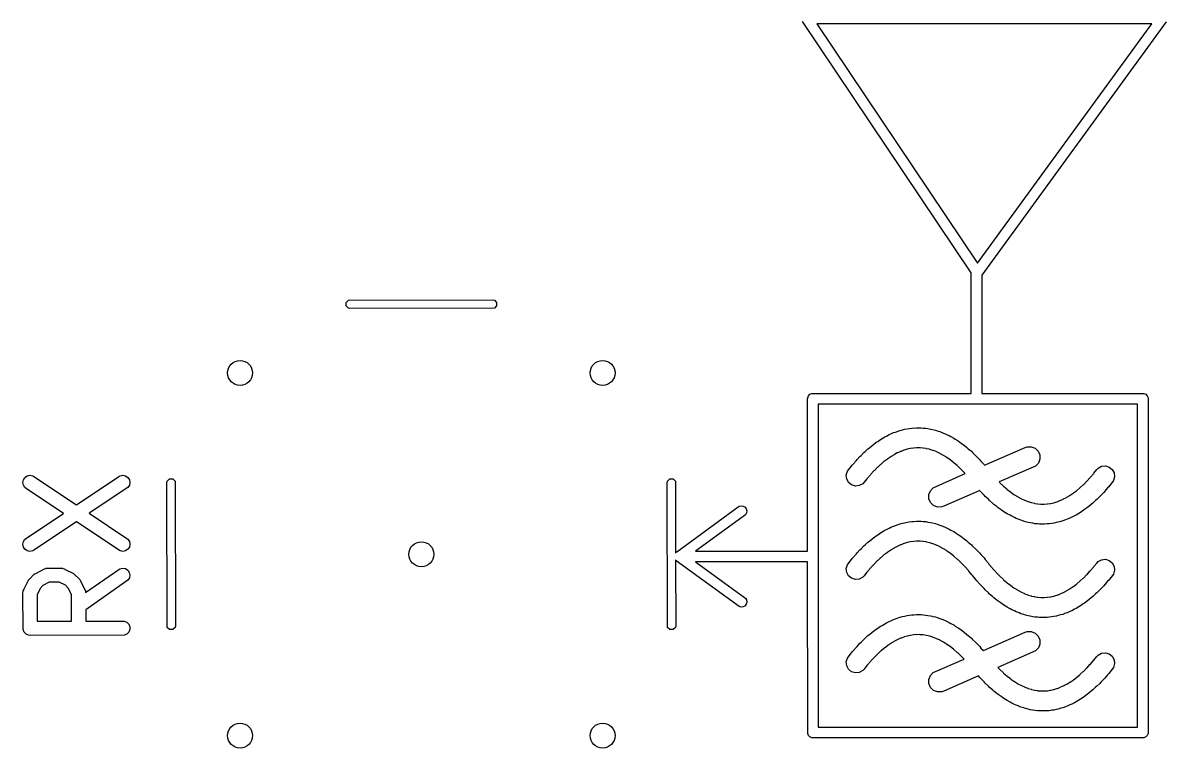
# Model space of a CAD drawing. Extents: x 5.31 to 6.87, y -4.41 to -2.86.
# Drawn here: x 5.311 to 5.941, y -3.975 to -3.575 of the extents above; entities that cross this region are included whole.
import ezdxf

# ---------------------------------------------------------------- set-up
doc = ezdxf.new("R2010")
doc.units = 0
doc.header["$MEASUREMENT"] = 0
doc.layers.add('BLACK', color=7, linetype='CONTINUOUS')

msp = doc.modelspace()

# ---------------------------------------------------------------- linework, layer by layer
at = {"layer": 'BLACK', "linetype": 'CONTINUOUS'}
for p, q in [((5.83386, -3.71324), (5.74075, -3.57468)), ((5.93344, -3.57593), (5.74868, -3.57598)), ((5.74868, -3.57598), (5.83734, -3.70793)), ((5.83734, -3.70793), (5.93344, -3.57593)), ((5.94141, -3.57492), (5.83971, -3.71461)), ((5.83391, -3.77981), (5.83386, -3.71324)), ((5.83971, -3.71461), (5.83976, -3.77981)), ((5.48896, -3.7296), (5.49024, -3.72832)), ((5.48896, -3.73141), (5.48896, -3.7296)), ((5.49024, -3.73269), (5.48896, -3.73141)), ((5.49024, -3.72832), (5.56988, -3.72814)), ((5.49114, -3.73287), (5.49024, -3.73269)), ((5.57079, -3.73269), (5.49114, -3.73287)), ((5.56988, -3.72814), (5.57079, -3.72832)), ((5.57079, -3.72832), (5.57206, -3.7296)), ((5.57206, -3.73141), (5.57079, -3.73269)), ((5.57206, -3.7296), (5.57206, -3.73141)), ((5.74359, -3.78273), (5.74365, -3.78216)), ((5.74362, -3.86673), (5.74359, -3.78273)), ((5.74365, -3.78216), (5.74409, -3.78109)), ((5.74409, -3.78109), (5.7449, -3.78028)), ((5.7449, -3.78028), (5.74597, -3.77984)), ((5.74597, -3.77984), (5.83391, -3.77981)), ((5.83976, -3.77981), (5.92854, -3.77978)), ((5.92854, -3.77978), (5.92912, -3.77984)), ((5.92912, -3.77984), (5.93018, -3.78028)), ((5.93018, -3.78028), (5.931, -3.78109)), ((5.931, -3.78109), (5.93144, -3.78216)), ((5.93144, -3.78216), (5.9315, -3.96673)), ((5.92559, -3.78563), (5.74944, -3.78568)), ((5.74944, -3.78568), (5.7495, -3.96384)), ((5.92565, -3.96378), (5.92559, -3.78563)), ((5.78619, -3.80375), (5.78715, -3.8033)), ((5.78715, -3.8033), (5.7886, -3.8025)), ((5.7886, -3.8025), (5.78961, -3.8021)), ((5.78961, -3.8021), (5.79104, -3.80141)), ((5.78961, -3.8021), (5.78961, -3.8021)), ((5.79104, -3.80141), (5.79208, -3.80108)), ((5.79208, -3.80108), (5.79352, -3.80051)), ((5.79208, -3.80108), (5.79208, -3.80108)), ((5.79352, -3.80051), (5.79458, -3.80024)), ((5.79458, -3.80024), (5.79459, -3.80024)), ((5.79459, -3.80024), (5.79603, -3.79978)), ((5.79603, -3.79978), (5.7971, -3.79958)), ((5.7971, -3.79958), (5.79712, -3.79958)), ((5.79712, -3.79958), (5.79857, -3.79923)), ((5.79857, -3.79923), (5.79965, -3.79911)), ((5.79965, -3.79911), (5.79968, -3.79912)), ((5.79968, -3.79912), (5.80114, -3.79888)), ((5.80114, -3.79888), (5.80223, -3.79884)), ((5.80223, -3.79884), (5.80225, -3.79885)), ((5.80225, -3.79885), (5.80372, -3.79871)), ((5.80372, -3.79871), (5.80481, -3.79876)), ((5.80481, -3.79876), (5.80483, -3.79877)), ((5.80483, -3.79877), (5.80631, -3.79875)), ((5.80631, -3.79875), (5.80739, -3.79887)), ((5.80739, -3.79887), (5.80742, -3.79888)), ((5.80742, -3.79888), (5.80891, -3.79898)), ((5.80891, -3.79898), (5.80998, -3.79918)), ((5.80998, -3.79918), (5.81, -3.7992)), ((5.81, -3.7992), (5.8115, -3.7994)), ((5.8115, -3.7994), (5.81255, -3.79969)), ((5.81255, -3.79969), (5.81257, -3.7997)), ((5.81257, -3.7997), (5.81409, -3.80003)), ((5.81409, -3.80003), (5.81511, -3.80039)), ((5.81511, -3.80039), (5.81513, -3.8004)), ((5.81513, -3.8004), (5.81665, -3.80084)), ((5.81665, -3.80084), (5.81765, -3.80128)), ((5.81765, -3.80128), (5.81766, -3.80129)), ((5.81766, -3.80129), (5.8192, -3.80185)), ((5.8192, -3.80185), (5.82016, -3.80235)), ((5.82016, -3.80235), (5.82017, -3.80236)), ((5.82017, -3.80236), (5.82172, -3.80305)), ((5.82172, -3.80305), (5.82265, -3.80361)), ((5.77769, -3.80977), (5.77919, -3.80846)), ((5.77919, -3.80846), (5.78, -3.80791)), ((5.78, -3.80791), (5.78149, -3.80673)), ((5.78149, -3.80673), (5.78234, -3.80621)), ((5.78234, -3.80621), (5.78382, -3.80516)), ((5.78382, -3.80516), (5.78473, -3.80467)), ((5.78473, -3.80467), (5.78619, -3.80375)), ((5.82265, -3.80361), (5.82266, -3.80361)), ((5.82266, -3.80361), (5.82422, -3.80442)), ((5.82422, -3.80442), (5.82511, -3.80504)), ((5.82511, -3.80504), (5.82511, -3.80504)), ((5.82511, -3.80504), (5.82669, -3.80598)), ((5.82669, -3.80598), (5.82752, -3.80663)), ((5.82752, -3.80663), (5.82913, -3.80772)), ((5.82913, -3.80772), (5.82991, -3.8084)), ((5.82991, -3.8084), (5.83154, -3.80963)), ((5.83154, -3.80963), (5.83227, -3.81033)), ((5.84123, -3.81936), (5.86358, -3.80955)), ((5.86358, -3.80955), (5.86468, -3.80919)), ((5.86468, -3.80919), (5.86699, -3.80915)), ((5.86699, -3.80915), (5.86913, -3.80999)), ((5.77098, -3.81626), (5.77249, -3.81456)), ((5.77249, -3.81456), (5.77318, -3.81394)), ((5.77318, -3.81394), (5.77469, -3.81238)), ((5.77469, -3.81238), (5.77542, -3.81178)), ((5.77542, -3.81178), (5.77692, -3.81034)), ((5.77692, -3.81034), (5.77769, -3.80977)), ((5.78761, -3.81595), (5.78605, -3.81718)), ((5.7879, -3.81579), (5.78761, -3.81595)), ((5.78946, -3.81468), (5.7879, -3.81579)), ((5.78974, -3.81455), (5.78946, -3.81468)), ((5.79129, -3.81357), (5.78974, -3.81455)), ((5.79156, -3.81346), (5.79129, -3.81357)), ((5.79311, -3.8126), (5.79156, -3.81346)), ((5.79337, -3.81252), (5.79311, -3.8126)), ((5.79491, -3.81178), (5.79337, -3.81252)), ((5.79515, -3.81172), (5.79491, -3.81178)), ((5.79669, -3.81111), (5.79515, -3.81172)), ((5.79693, -3.81107), (5.79669, -3.81111)), ((5.79847, -3.81057), (5.79693, -3.81107)), ((5.79869, -3.81055), (5.79847, -3.81057)), ((5.80023, -3.81018), (5.79869, -3.81055)), ((5.80044, -3.81017), (5.80023, -3.81018)), ((5.80198, -3.80991), (5.80044, -3.81017)), ((5.80219, -3.80992), (5.80198, -3.80991)), ((5.80373, -3.80978), (5.80219, -3.80992)), ((5.80393, -3.80981), (5.80373, -3.80978)), ((5.80549, -3.80978), (5.80393, -3.80981)), ((5.80569, -3.80982), (5.80549, -3.80978)), ((5.80725, -3.80992), (5.80569, -3.80982)), ((5.80745, -3.80997), (5.80725, -3.80992)), ((5.80903, -3.81019), (5.80745, -3.80997)), ((5.80924, -3.81026), (5.80903, -3.81019)), ((5.81083, -3.81061), (5.80924, -3.81026)), ((5.81104, -3.8107), (5.81083, -3.81061)), ((5.81266, -3.81117), (5.81104, -3.8107)), ((5.81288, -3.81128), (5.81266, -3.81117)), ((5.81451, -3.81188), (5.81288, -3.81128)), ((5.81474, -3.81201), (5.81451, -3.81188)), ((5.81639, -3.81274), (5.81474, -3.81201)), ((5.81662, -3.8129), (5.81639, -3.81274)), ((5.8183, -3.81377), (5.81662, -3.8129)), ((5.81854, -3.81396), (5.8183, -3.81377)), ((5.82024, -3.81497), (5.81854, -3.81396)), ((5.82048, -3.81518), (5.82024, -3.81497)), ((5.8222, -3.81634), (5.82048, -3.81518)), ((5.83227, -3.81033), (5.83394, -3.81171)), ((5.83394, -3.81171), (5.83462, -3.81244)), ((5.83462, -3.81244), (5.8363, -3.81397)), ((5.8363, -3.81397), (5.83694, -3.81471)), ((5.83694, -3.81471), (5.83865, -3.8164)), ((5.86913, -3.80999), (5.87079, -3.81159)), ((5.87079, -3.81159), (5.87171, -3.8137)), ((5.87176, -3.816), (5.87092, -3.81815)), ((5.87171, -3.8137), (5.87176, -3.816)), ((5.76558, -3.82274), (5.76818, -3.81936)), ((5.76818, -3.81936), (5.76881, -3.81871)), ((5.76881, -3.81871), (5.77032, -3.81688)), ((5.77032, -3.81688), (5.77098, -3.81626)), ((5.78045, -3.82229), (5.78012, -3.82256)), ((5.782, -3.82067), (5.78045, -3.82229)), ((5.78232, -3.82043), (5.782, -3.82067)), ((5.78388, -3.81894), (5.78232, -3.82043)), ((5.78419, -3.81873), (5.78388, -3.81894)), ((5.78575, -3.81737), (5.78419, -3.81873)), ((5.78605, -3.81718), (5.78575, -3.81737)), ((5.82245, -3.81658), (5.8222, -3.81634)), ((5.82418, -3.81788), (5.82245, -3.81658)), ((5.82443, -3.81815), (5.82418, -3.81788)), ((5.82619, -3.8196), (5.82443, -3.81815)), ((5.82644, -3.8199), (5.82619, -3.8196)), ((5.82821, -3.8215), (5.82644, -3.8199)), ((5.82846, -3.82183), (5.82821, -3.8215)), ((5.83024, -3.82359), (5.82846, -3.82183)), ((5.83865, -3.8164), (5.83925, -3.81716)), ((5.83925, -3.81716), (5.84097, -3.81901)), ((5.84097, -3.81901), (5.84123, -3.81936)), ((5.86932, -3.81981), (5.8493, -3.8286)), ((5.87092, -3.81815), (5.86932, -3.81981)), ((5.9016, -3.82381), (5.90314, -3.82179)), ((5.90314, -3.82179), (5.90391, -3.82102)), ((5.90391, -3.82102), (5.90581, -3.81998)), ((5.90581, -3.81998), (5.90796, -3.81976)), ((5.90796, -3.81976), (5.91004, -3.82037)), ((5.91004, -3.82037), (5.91173, -3.82173)), ((5.91173, -3.82173), (5.91276, -3.82363)), ((5.31066, -3.82886), (5.31096, -3.82735)), ((5.31096, -3.82735), (5.31181, -3.82607)), ((5.31181, -3.82607), (5.31309, -3.82522)), ((5.31309, -3.82522), (5.31459, -3.82492)), ((5.31459, -3.82492), (5.3161, -3.82521)), ((5.3161, -3.82521), (5.34018, -3.84123)), ((5.34018, -3.84123), (5.3636, -3.82558)), ((5.3636, -3.82558), (5.36428, -3.82521)), ((5.36428, -3.82521), (5.36578, -3.82492)), ((5.36578, -3.82492), (5.36729, -3.82522)), ((5.36729, -3.82522), (5.36857, -3.82607)), ((5.36857, -3.82607), (5.36942, -3.82735)), ((5.36942, -3.82735), (5.36972, -3.82886)), ((5.39015, -3.82913), (5.39033, -3.82823)), ((5.39033, -3.82823), (5.39161, -3.82695)), ((5.39161, -3.82695), (5.39342, -3.82695)), ((5.39342, -3.82695), (5.39469, -3.82823)), ((5.39469, -3.82823), (5.39487, -3.90787)), ((5.66615, -3.82913), (5.66633, -3.82823)), ((5.66633, -3.82823), (5.66761, -3.82695)), ((5.66761, -3.82695), (5.66942, -3.82695)), ((5.66942, -3.82695), (5.67069, -3.82823)), ((5.67069, -3.82823), (5.67078, -3.86764)), ((5.76496, -3.82482), (5.76558, -3.82274)), ((5.76519, -3.82697), (5.76496, -3.82482)), ((5.76623, -3.82888), (5.76519, -3.82697)), ((5.77636, -3.8268), (5.77481, -3.82881)), ((5.77669, -3.82648), (5.77636, -3.8268)), ((5.77824, -3.8246), (5.77669, -3.82648)), ((5.77857, -3.82431), (5.77824, -3.8246)), ((5.78012, -3.82256), (5.77857, -3.82431)), ((5.81297, -3.83177), (5.83059, -3.82403)), ((5.8305, -3.82394), (5.83024, -3.82359)), ((5.83059, -3.82403), (5.8305, -3.82394)), ((5.8493, -3.8286), (5.84949, -3.82878)), ((5.89595, -3.82994), (5.89751, -3.82831)), ((5.89751, -3.82831), (5.89783, -3.82805)), ((5.89783, -3.82805), (5.89939, -3.82629)), ((5.89939, -3.82629), (5.89971, -3.82601)), ((5.89971, -3.82601), (5.90127, -3.82412)), ((5.90127, -3.82412), (5.9016, -3.82381)), ((5.91238, -3.82786), (5.90978, -3.83125)), ((5.91299, -3.82579), (5.91238, -3.82786)), ((5.91276, -3.82363), (5.91299, -3.82579)), ((5.31096, -3.83036), (5.31066, -3.82886)), ((5.31182, -3.83164), (5.31096, -3.83036)), ((5.31241, -3.83213), (5.31182, -3.83164)), ((5.33316, -3.84592), (5.31241, -3.83213)), ((5.36856, -3.83164), (5.34722, -3.8459)), ((5.36942, -3.83036), (5.36856, -3.83164)), ((5.36972, -3.82886), (5.36942, -3.83036)), ((5.39033, -3.90878), (5.39015, -3.82913)), ((5.66633, -3.90878), (5.66615, -3.82913)), ((5.76791, -3.83024), (5.76623, -3.82888)), ((5.76999, -3.83085), (5.76791, -3.83024)), ((5.77214, -3.83062), (5.76999, -3.83085)), ((5.77405, -3.82959), (5.77214, -3.83062)), ((5.77481, -3.82881), (5.77405, -3.82959)), ((5.81053, -3.83557), (5.81137, -3.83343)), ((5.81137, -3.83343), (5.81297, -3.83177)), ((5.83857, -3.8333), (5.8187, -3.84203)), ((5.8387, -3.83344), (5.83857, -3.8333)), ((5.8393, -3.8342), (5.8387, -3.83344)), ((5.841, -3.83589), (5.8393, -3.8342)), ((5.84949, -3.82878), (5.84974, -3.8291)), ((5.84974, -3.8291), (5.85151, -3.83071)), ((5.85151, -3.83071), (5.85176, -3.83101)), ((5.85176, -3.83101), (5.85351, -3.83246)), ((5.85351, -3.83246), (5.85376, -3.83273)), ((5.85376, -3.83273), (5.85549, -3.83403)), ((5.85549, -3.83403), (5.85574, -3.83427)), ((5.85574, -3.83427), (5.85746, -3.83543)), ((5.8885, -3.83593), (5.89005, -3.83482)), ((5.89005, -3.83482), (5.89034, -3.83466)), ((5.89034, -3.83466), (5.8919, -3.83342)), ((5.8919, -3.83342), (5.8922, -3.83324)), ((5.8922, -3.83324), (5.89376, -3.83187)), ((5.89376, -3.83187), (5.89407, -3.83167)), ((5.89407, -3.83167), (5.89563, -3.83017)), ((5.89563, -3.83017), (5.89595, -3.82994)), ((5.90697, -3.83435), (5.90547, -3.83605)), ((5.90764, -3.83372), (5.90697, -3.83435)), ((5.90914, -3.83189), (5.90764, -3.83372)), ((5.90978, -3.83125), (5.90914, -3.83189)), ((5.81057, -3.83788), (5.81053, -3.83557)), ((5.81149, -3.83999), (5.81057, -3.83788)), ((5.81315, -3.84159), (5.81149, -3.83999)), ((5.84164, -3.83663), (5.841, -3.83589)), ((5.84332, -3.83816), (5.84164, -3.83663)), ((5.84401, -3.83889), (5.84332, -3.83816)), ((5.84567, -3.84027), (5.84401, -3.83889)), ((5.8464, -3.84098), (5.84567, -3.84027)), ((5.84803, -3.84221), (5.8464, -3.84098)), ((5.85746, -3.83543), (5.8577, -3.83564)), ((5.8577, -3.83564), (5.8594, -3.83665)), ((5.8594, -3.83665), (5.85964, -3.83683)), ((5.85964, -3.83683), (5.86131, -3.8377)), ((5.86131, -3.8377), (5.86154, -3.83786)), ((5.86154, -3.83786), (5.8632, -3.8386)), ((5.8632, -3.8386), (5.86342, -3.83873)), ((5.86342, -3.83873), (5.86506, -3.83933)), ((5.86506, -3.83933), (5.86528, -3.83944)), ((5.86528, -3.83944), (5.86689, -3.83991)), ((5.86689, -3.83991), (5.8671, -3.84)), ((5.8671, -3.84), (5.8687, -3.84034)), ((5.8687, -3.84034), (5.8689, -3.84041)), ((5.8689, -3.84041), (5.87049, -3.84063)), ((5.87049, -3.84063), (5.87069, -3.84069)), ((5.87069, -3.84069), (5.87225, -3.84078)), ((5.87225, -3.84078), (5.87245, -3.84082)), ((5.87245, -3.84082), (5.87401, -3.8408)), ((5.87401, -3.8408), (5.87421, -3.84082)), ((5.87421, -3.84082), (5.87576, -3.84069)), ((5.87576, -3.84069), (5.87596, -3.84069)), ((5.87596, -3.84069), (5.8775, -3.84044)), ((5.8775, -3.84044), (5.87772, -3.84043)), ((5.87772, -3.84043), (5.87926, -3.84006)), ((5.87926, -3.84006), (5.87948, -3.84003)), ((5.87948, -3.84003), (5.88102, -3.83954)), ((5.88102, -3.83954), (5.88125, -3.8395)), ((5.88125, -3.8395), (5.88279, -3.83889)), ((5.88279, -3.83889), (5.88304, -3.83882)), ((5.88304, -3.83882), (5.88458, -3.83809)), ((5.88458, -3.83809), (5.88484, -3.838)), ((5.88484, -3.838), (5.88639, -3.83715)), ((5.88639, -3.83715), (5.88666, -3.83704)), ((5.88666, -3.83704), (5.88821, -3.83606)), ((5.88821, -3.83606), (5.8885, -3.83593)), ((5.90026, -3.84084), (5.89876, -3.84215)), ((5.90103, -3.84026), (5.90026, -3.84084)), ((5.90253, -3.83883), (5.90103, -3.84026)), ((5.90326, -3.83823), (5.90253, -3.83883)), ((5.90477, -3.83666), (5.90326, -3.83823)), ((5.90547, -3.83605), (5.90477, -3.83666)), ((5.31182, -3.86019), (5.33316, -3.84592)), ((5.34722, -3.8459), (5.36796, -3.8597)), ((5.67146, -3.86714), (5.70534, -3.8423)), ((5.70926, -3.84668), (5.68185, -3.86678)), ((5.70534, -3.8423), (5.70584, -3.84201)), ((5.70584, -3.84201), (5.70696, -3.84173)), ((5.70696, -3.84173), (5.7081, -3.84191)), ((5.7081, -3.84191), (5.70908, -3.84251)), ((5.70908, -3.84251), (5.70976, -3.84344)), ((5.70986, -3.8457), (5.70926, -3.84668)), ((5.70976, -3.84344), (5.71004, -3.84456)), ((5.71004, -3.84456), (5.70986, -3.8457)), ((5.8153, -3.84243), (5.81315, -3.84159)), ((5.8176, -3.84238), (5.8153, -3.84243)), ((5.8187, -3.84203), (5.8176, -3.84238)), ((5.84881, -3.84289), (5.84803, -3.84221)), ((5.85042, -3.84397), (5.84881, -3.84289)), ((5.85125, -3.84463), (5.85042, -3.84397)), ((5.85283, -3.84556), (5.85125, -3.84463)), ((5.85372, -3.84618), (5.85283, -3.84556)), ((5.85283, -3.84556), (5.85283, -3.84556)), ((5.85528, -3.84699), (5.85372, -3.84618)), ((5.85529, -3.847), (5.85528, -3.84699)), ((5.85622, -3.84756), (5.85529, -3.847)), ((5.85776, -3.84825), (5.85622, -3.84756)), ((5.8908, -3.84731), (5.88935, -3.84811)), ((5.89175, -3.84686), (5.8908, -3.84731)), ((5.89322, -3.84593), (5.89175, -3.84686)), ((5.89413, -3.84545), (5.89322, -3.84593)), ((5.8956, -3.84439), (5.89413, -3.84545)), ((5.89646, -3.84388), (5.8956, -3.84439)), ((5.89795, -3.84269), (5.89646, -3.84388)), ((5.89876, -3.84215), (5.89795, -3.84269)), ((5.34019, -3.8506), (5.31678, -3.86625)), ((5.36428, -3.86661), (5.34019, -3.8506)), ((5.7886, -3.85401), (5.78961, -3.85361)), ((5.78961, -3.85361), (5.79104, -3.85292)), ((5.78961, -3.85361), (5.78961, -3.85361)), ((5.79104, -3.85292), (5.79208, -3.85259)), ((5.79208, -3.85259), (5.79352, -3.85202)), ((5.79208, -3.85259), (5.79208, -3.85259)), ((5.79352, -3.85202), (5.79458, -3.85175)), ((5.79458, -3.85175), (5.79459, -3.85175)), ((5.79459, -3.85175), (5.79603, -3.85129)), ((5.79603, -3.85129), (5.7971, -3.85109)), ((5.7971, -3.85109), (5.79712, -3.85109)), ((5.79712, -3.85109), (5.79857, -3.85074)), ((5.79857, -3.85074), (5.79965, -3.85063)), ((5.79965, -3.85063), (5.79968, -3.85063)), ((5.79968, -3.85063), (5.80114, -3.85039)), ((5.80114, -3.85039), (5.80223, -3.85035)), ((5.80223, -3.85035), (5.80225, -3.85036)), ((5.80225, -3.85036), (5.80372, -3.85022)), ((5.80372, -3.85022), (5.80481, -3.85027)), ((5.80481, -3.85027), (5.80483, -3.85028)), ((5.80483, -3.85028), (5.80631, -3.85026)), ((5.80631, -3.85026), (5.80739, -3.85038)), ((5.80739, -3.85038), (5.80742, -3.85039)), ((5.80742, -3.85039), (5.80891, -3.85049)), ((5.80891, -3.85049), (5.80998, -3.85069)), ((5.80998, -3.85069), (5.81, -3.85071)), ((5.81, -3.85071), (5.8115, -3.85091)), ((5.8115, -3.85091), (5.81255, -3.8512)), ((5.81255, -3.8512), (5.81257, -3.85121)), ((5.81257, -3.85121), (5.81409, -3.85154)), ((5.81409, -3.85154), (5.81511, -3.8519)), ((5.81511, -3.8519), (5.81513, -3.85191)), ((5.81513, -3.85191), (5.81665, -3.85235)), ((5.81665, -3.85235), (5.81765, -3.85279)), ((5.81765, -3.85279), (5.81766, -3.8528)), ((5.81766, -3.8528), (5.8192, -3.85336)), ((5.8192, -3.85336), (5.82016, -3.85386)), ((5.82016, -3.85386), (5.82017, -3.85387)), ((5.82017, -3.85387), (5.82172, -3.85456)), ((5.85777, -3.84825), (5.85776, -3.84825)), ((5.85874, -3.84875), (5.85777, -3.84825)), ((5.86027, -3.84932), (5.85874, -3.84875)), ((5.86029, -3.84933), (5.86027, -3.84932)), ((5.86128, -3.84976), (5.86029, -3.84933)), ((5.86281, -3.8502), (5.86128, -3.84976)), ((5.86282, -3.85022), (5.86281, -3.8502)), ((5.86385, -3.85058), (5.86282, -3.85022)), ((5.86536, -3.8509), (5.86385, -3.85058)), ((5.86538, -3.85092), (5.86536, -3.8509)), ((5.86643, -3.8512), (5.86538, -3.85092)), ((5.86794, -3.85141), (5.86643, -3.8512)), ((5.86796, -3.85142), (5.86794, -3.85141)), ((5.86903, -3.85163), (5.86796, -3.85142)), ((5.87052, -3.85172), (5.86903, -3.85163)), ((5.87054, -3.85173), (5.87052, -3.85172)), ((5.87163, -3.85186), (5.87054, -3.85173)), ((5.87311, -3.85184), (5.87163, -3.85186)), ((5.87313, -3.85185), (5.87311, -3.85184)), ((5.87422, -3.85189), (5.87313, -3.85185)), ((5.87569, -3.85176), (5.87422, -3.85189)), ((5.87572, -3.85177), (5.87569, -3.85176)), ((5.8768, -3.85173), (5.87572, -3.85177)), ((5.87827, -3.85149), (5.8768, -3.85173)), ((5.87829, -3.85149), (5.87827, -3.85149)), ((5.87937, -3.85137), (5.87829, -3.85149)), ((5.88082, -3.85102), (5.87937, -3.85137)), ((5.88084, -3.85102), (5.88082, -3.85102)), ((5.88191, -3.85083), (5.88084, -3.85102)), ((5.88336, -3.85037), (5.88191, -3.85083)), ((5.88337, -3.85037), (5.88336, -3.85037)), ((5.88442, -3.8501), (5.88337, -3.85037)), ((5.88586, -3.84953), (5.88442, -3.8501)), ((5.88587, -3.84953), (5.88586, -3.84953)), ((5.8869, -3.84919), (5.88587, -3.84953)), ((5.88833, -3.84851), (5.8869, -3.84919)), ((5.88935, -3.84811), (5.88833, -3.84851)), ((5.88833, -3.84851), (5.88833, -3.84851)), ((5.31096, -3.86146), (5.31182, -3.86019)), ((5.36796, -3.8597), (5.36856, -3.86019)), ((5.36856, -3.86019), (5.36942, -3.86146)), ((5.77769, -3.86128), (5.77919, -3.85997)), ((5.77919, -3.85997), (5.78, -3.85942)), ((5.78, -3.85942), (5.78149, -3.85824)), ((5.78149, -3.85824), (5.78234, -3.85772)), ((5.78234, -3.85772), (5.78382, -3.85667)), ((5.78382, -3.85667), (5.78473, -3.85618)), ((5.78473, -3.85618), (5.78619, -3.85526)), ((5.78619, -3.85526), (5.78715, -3.85481)), ((5.78715, -3.85481), (5.7886, -3.85401)), ((5.82172, -3.85456), (5.82265, -3.85512)), ((5.82265, -3.85512), (5.82266, -3.85512)), ((5.82266, -3.85512), (5.82422, -3.85593)), ((5.82422, -3.85593), (5.82511, -3.85655)), ((5.82511, -3.85655), (5.82511, -3.85655)), ((5.82511, -3.85655), (5.82669, -3.85749)), ((5.82669, -3.85749), (5.82752, -3.85814)), ((5.82752, -3.85814), (5.82913, -3.85923)), ((5.82913, -3.85923), (5.82991, -3.85991)), ((5.82991, -3.85991), (5.83154, -3.86114)), ((5.31066, -3.86297), (5.31096, -3.86146)), ((5.31096, -3.86448), (5.31066, -3.86297)), ((5.31181, -3.86575), (5.31096, -3.86448)), ((5.31309, -3.86661), (5.31181, -3.86575)), ((5.31678, -3.86625), (5.3161, -3.86661)), ((5.36857, -3.86575), (5.36729, -3.86661)), ((5.36942, -3.86448), (5.36857, -3.86575)), ((5.36942, -3.86146), (5.36972, -3.86297)), ((5.36972, -3.86297), (5.36942, -3.86448)), ((5.77098, -3.86777), (5.77249, -3.86607)), ((5.77249, -3.86607), (5.77318, -3.86545)), ((5.77318, -3.86545), (5.77469, -3.86389)), ((5.77469, -3.86389), (5.77542, -3.86329)), ((5.77542, -3.86329), (5.77692, -3.86185)), ((5.77692, -3.86185), (5.77769, -3.86128)), ((5.78946, -3.86619), (5.7879, -3.8673)), ((5.78974, -3.86606), (5.78946, -3.86619)), ((5.79129, -3.86508), (5.78974, -3.86606)), ((5.79156, -3.86497), (5.79129, -3.86508)), ((5.79311, -3.86411), (5.79156, -3.86497)), ((5.79337, -3.86403), (5.79311, -3.86411)), ((5.79491, -3.86329), (5.79337, -3.86403)), ((5.79515, -3.86323), (5.79491, -3.86329)), ((5.79669, -3.86262), (5.79515, -3.86323)), ((5.79693, -3.86258), (5.79669, -3.86262)), ((5.79847, -3.86208), (5.79693, -3.86258)), ((5.79869, -3.86206), (5.79847, -3.86208)), ((5.80023, -3.86169), (5.79869, -3.86206)), ((5.80044, -3.86168), (5.80023, -3.86169)), ((5.80198, -3.86142), (5.80044, -3.86168)), ((5.80219, -3.86143), (5.80198, -3.86142)), ((5.80373, -3.86129), (5.80219, -3.86143)), ((5.80393, -3.86132), (5.80373, -3.86129)), ((5.80549, -3.86129), (5.80393, -3.86132)), ((5.80569, -3.86133), (5.80549, -3.86129)), ((5.80725, -3.86143), (5.80569, -3.86133)), ((5.80745, -3.86148), (5.80725, -3.86143)), ((5.80903, -3.8617), (5.80745, -3.86148)), ((5.80924, -3.86177), (5.80903, -3.8617)), ((5.81083, -3.86212), (5.80924, -3.86177)), ((5.81104, -3.86221), (5.81083, -3.86212)), ((5.81266, -3.86268), (5.81104, -3.86221)), ((5.81288, -3.86279), (5.81266, -3.86268)), ((5.81451, -3.86339), (5.81288, -3.86279)), ((5.81474, -3.86352), (5.81451, -3.86339)), ((5.81639, -3.86425), (5.81474, -3.86352)), ((5.81662, -3.86441), (5.81639, -3.86425)), ((5.8183, -3.86528), (5.81662, -3.86441)), ((5.81854, -3.86547), (5.8183, -3.86528)), ((5.82024, -3.86648), (5.81854, -3.86547)), ((5.82048, -3.86669), (5.82024, -3.86648)), ((5.83154, -3.86114), (5.83227, -3.86184)), ((5.83227, -3.86184), (5.83394, -3.86322)), ((5.83394, -3.86322), (5.83462, -3.86395)), ((5.83462, -3.86395), (5.8363, -3.86548)), ((5.8363, -3.86548), (5.83694, -3.86622)), ((5.83694, -3.86622), (5.83865, -3.86791)), ((5.31459, -3.86691), (5.31309, -3.86661)), ((5.3161, -3.86661), (5.31459, -3.86691)), ((5.36578, -3.86691), (5.36428, -3.86661)), ((5.36729, -3.86661), (5.36578, -3.86691)), ((5.67078, -3.86764), (5.67083, -3.86761)), ((5.67086, -3.87181), (5.67079, -3.87174)), ((5.67079, -3.87174), (5.67087, -3.90787)), ((5.67083, -3.86761), (5.6709, -3.86751)), ((5.6709, -3.87186), (5.67086, -3.87181)), ((5.6709, -3.86751), (5.6711, -3.86739)), ((5.67097, -3.8719), (5.6709, -3.87186)), ((5.67116, -3.87207), (5.67097, -3.8719)), ((5.6711, -3.86739), (5.67126, -3.86723)), ((5.70584, -3.89736), (5.67116, -3.87207)), ((5.67126, -3.86723), (5.67146, -3.86714)), ((5.68185, -3.86678), (5.74362, -3.86673)), ((5.74362, -3.87258), (5.68185, -3.87263)), ((5.68185, -3.87263), (5.70883, -3.8923)), ((5.74365, -3.96731), (5.74362, -3.87258)), ((5.76558, -3.87425), (5.76818, -3.87087)), ((5.76818, -3.87087), (5.76881, -3.87022)), ((5.76881, -3.87022), (5.77032, -3.86839)), ((5.77032, -3.86839), (5.77098, -3.86777)), ((5.782, -3.87218), (5.78045, -3.8738)), ((5.78232, -3.87194), (5.782, -3.87218)), ((5.78388, -3.87045), (5.78232, -3.87194)), ((5.78419, -3.87024), (5.78388, -3.87045)), ((5.78575, -3.86888), (5.78419, -3.87024)), ((5.78605, -3.86869), (5.78575, -3.86888)), ((5.78761, -3.86746), (5.78605, -3.86869)), ((5.7879, -3.8673), (5.78761, -3.86746)), ((5.8222, -3.86785), (5.82048, -3.86669)), ((5.82245, -3.86809), (5.8222, -3.86785)), ((5.82418, -3.86939), (5.82245, -3.86809)), ((5.82443, -3.86966), (5.82418, -3.86939)), ((5.82619, -3.87111), (5.82443, -3.86966)), ((5.82644, -3.87141), (5.82619, -3.87111)), ((5.82821, -3.87301), (5.82644, -3.87141)), ((5.83865, -3.86791), (5.83925, -3.86867)), ((5.83925, -3.86867), (5.84097, -3.87052)), ((5.84097, -3.87052), (5.84153, -3.87129)), ((5.84153, -3.87129), (5.84327, -3.87329)), ((5.90314, -3.8733), (5.90391, -3.87253)), ((5.90391, -3.87253), (5.90581, -3.87149)), ((5.90581, -3.87149), (5.90796, -3.87127)), ((5.90796, -3.87127), (5.91004, -3.87188)), ((5.91004, -3.87188), (5.91173, -3.87324)), ((5.31729, -3.8792), (5.31775, -3.87901)), ((5.31775, -3.87901), (5.32259, -3.87651)), ((5.32259, -3.87651), (5.32331, -3.87624)), ((5.32331, -3.87624), (5.32345, -3.87623)), ((5.32345, -3.87623), (5.32358, -3.87617)), ((5.32358, -3.87617), (5.32431, -3.87617)), ((5.32431, -3.87617), (5.32484, -3.87613)), ((5.32484, -3.87613), (5.32494, -3.87616)), ((5.32494, -3.87616), (5.33166, -3.8761)), ((5.33166, -3.8761), (5.33243, -3.87617)), ((5.33243, -3.87617), (5.33256, -3.87623)), ((5.33256, -3.87623), (5.3327, -3.87624)), ((5.3327, -3.87624), (5.33338, -3.87657)), ((5.33338, -3.87657), (5.33385, -3.87676)), ((5.33385, -3.87676), (5.33391, -3.87682)), ((5.33391, -3.87682), (5.33829, -3.87895)), ((5.33829, -3.87895), (5.33862, -3.87916)), ((5.34527, -3.88965), (5.36352, -3.87681)), ((5.36352, -3.87681), (5.36419, -3.87643)), ((5.36419, -3.87643), (5.36569, -3.8761)), ((5.36569, -3.8761), (5.36721, -3.87636)), ((5.36721, -3.87636), (5.3685, -3.87719)), ((5.3685, -3.87719), (5.36938, -3.87845)), ((5.36938, -3.87845), (5.36972, -3.87995)), ((5.76496, -3.87633), (5.76558, -3.87425)), ((5.76519, -3.87848), (5.76496, -3.87633)), ((5.76623, -3.88039), (5.76519, -3.87848)), ((5.77636, -3.87831), (5.77481, -3.88032)), ((5.77669, -3.87799), (5.77636, -3.87831)), ((5.77824, -3.87611), (5.77669, -3.87799)), ((5.77857, -3.87582), (5.77824, -3.87611)), ((5.78012, -3.87407), (5.77857, -3.87582)), ((5.78045, -3.8738), (5.78012, -3.87407)), ((5.82846, -3.87334), (5.82821, -3.87301)), ((5.83024, -3.8751), (5.82846, -3.87334)), ((5.8305, -3.87545), (5.83024, -3.8751)), ((5.83229, -3.87737), (5.8305, -3.87545)), ((5.83255, -3.87774), (5.83229, -3.87737)), ((5.83429, -3.87975), (5.83255, -3.87774)), ((5.84327, -3.87329), (5.84367, -3.87388)), ((5.84367, -3.87388), (5.84541, -3.87589)), ((5.84541, -3.87589), (5.84566, -3.87626)), ((5.84566, -3.87626), (5.84745, -3.87818)), ((5.84745, -3.87818), (5.84771, -3.87853)), ((5.84771, -3.87853), (5.84949, -3.88029)), ((5.89783, -3.87956), (5.89939, -3.8778)), ((5.89939, -3.8778), (5.89971, -3.87752)), ((5.89971, -3.87752), (5.90127, -3.87563)), ((5.90127, -3.87563), (5.9016, -3.87532)), ((5.9016, -3.87532), (5.90314, -3.8733)), ((5.91173, -3.87324), (5.91276, -3.87514)), ((5.91299, -3.8773), (5.91238, -3.87937)), ((5.91276, -3.87514), (5.91299, -3.8773)), ((5.31139, -3.88753), (5.31351, -3.88315)), ((5.31351, -3.88315), (5.31372, -3.88282)), ((5.31372, -3.88282), (5.31376, -3.88272)), ((5.31376, -3.88272), (5.31382, -3.88266)), ((5.31382, -3.88266), (5.31393, -3.88249)), ((5.31393, -3.88249), (5.31426, -3.8822)), ((5.31426, -3.8822), (5.31669, -3.87969)), ((5.31669, -3.87969), (5.31699, -3.87944)), ((5.31699, -3.87944), (5.31706, -3.87936)), ((5.31706, -3.87936), (5.31713, -3.87932)), ((5.31713, -3.87932), (5.31729, -3.8792)), ((5.32517, -3.88396), (5.32168, -3.88576)), ((5.33063, -3.88391), (5.32517, -3.88396)), ((5.3341, -3.88559), (5.33063, -3.88391)), ((5.33862, -3.87916), (5.33872, -3.8792)), ((5.33872, -3.8792), (5.33878, -3.87926)), ((5.33878, -3.87926), (5.33895, -3.87936)), ((5.33895, -3.87936), (5.33924, -3.8797)), ((5.33924, -3.8797), (5.34175, -3.88212)), ((5.34175, -3.88212), (5.342, -3.88243)), ((5.342, -3.88243), (5.34208, -3.88249)), ((5.34208, -3.88249), (5.34212, -3.88257)), ((5.34212, -3.88257), (5.34224, -3.88272)), ((5.34224, -3.88272), (5.34243, -3.88318)), ((5.34243, -3.88318), (5.34493, -3.88802)), ((5.36862, -3.88276), (5.34531, -3.89916)), ((5.36945, -3.88146), (5.36862, -3.88276)), ((5.36972, -3.87995), (5.36945, -3.88146)), ((5.76791, -3.88175), (5.76623, -3.88039)), ((5.76999, -3.88236), (5.76791, -3.88175)), ((5.77214, -3.88213), (5.76999, -3.88236)), ((5.77405, -3.8811), (5.77214, -3.88213)), ((5.77481, -3.88032), (5.77405, -3.8811)), ((5.83468, -3.88033), (5.83429, -3.87975)), ((5.83641, -3.88233), (5.83468, -3.88033)), ((5.83698, -3.88311), (5.83641, -3.88233)), ((5.8387, -3.88495), (5.83698, -3.88311)), ((5.8393, -3.88571), (5.8387, -3.88495)), ((5.84949, -3.88029), (5.84974, -3.88061)), ((5.84974, -3.88061), (5.85151, -3.88222)), ((5.85151, -3.88222), (5.85176, -3.88252)), ((5.85176, -3.88252), (5.85351, -3.88397)), ((5.85351, -3.88397), (5.85376, -3.88424)), ((5.85376, -3.88424), (5.85549, -3.88554)), ((5.89034, -3.88617), (5.8919, -3.88493)), ((5.8919, -3.88493), (5.8922, -3.88475)), ((5.8922, -3.88475), (5.89376, -3.88339)), ((5.89376, -3.88339), (5.89407, -3.88318)), ((5.89407, -3.88318), (5.89563, -3.88168)), ((5.89563, -3.88168), (5.89595, -3.88145)), ((5.89595, -3.88145), (5.89751, -3.87982)), ((5.89751, -3.87982), (5.89783, -3.87956)), ((5.90764, -3.88523), (5.90697, -3.88586)), ((5.90914, -3.8834), (5.90764, -3.88523)), ((5.90978, -3.88276), (5.90914, -3.8834)), ((5.91238, -3.87937), (5.90978, -3.88276)), ((5.31066, -3.88978), (5.31074, -3.88901)), ((5.31074, -3.91005), (5.31066, -3.88978)), ((5.31074, -3.88901), (5.31079, -3.88888)), ((5.31079, -3.88888), (5.3108, -3.88874)), ((5.3108, -3.88874), (5.31113, -3.88806)), ((5.31113, -3.88806), (5.31133, -3.8876)), ((5.31133, -3.8876), (5.31139, -3.88753)), ((5.32016, -3.88734), (5.31847, -3.89083)), ((5.31847, -3.89083), (5.31852, -3.90541)), ((5.32168, -3.88576), (5.32016, -3.88734)), ((5.33568, -3.88712), (5.3341, -3.88559)), ((5.33747, -3.8906), (5.33568, -3.88712)), ((5.3375, -3.89703), (5.33747, -3.8906)), ((5.34493, -3.88802), (5.3452, -3.88874)), ((5.3452, -3.88874), (5.34521, -3.88888)), ((5.34521, -3.88888), (5.34527, -3.88901)), ((5.34527, -3.88901), (5.34527, -3.88965)), ((5.841, -3.8874), (5.8393, -3.88571)), ((5.84164, -3.88814), (5.841, -3.8874)), ((5.84332, -3.88968), (5.84164, -3.88814)), ((5.84401, -3.8904), (5.84332, -3.88968)), ((5.84567, -3.89178), (5.84401, -3.8904)), ((5.85549, -3.88554), (5.85574, -3.88578)), ((5.85574, -3.88578), (5.85746, -3.88694)), ((5.85746, -3.88694), (5.8577, -3.88715)), ((5.8577, -3.88715), (5.8594, -3.88816)), ((5.8594, -3.88816), (5.85964, -3.88834)), ((5.85964, -3.88834), (5.86131, -3.88921)), ((5.86131, -3.88921), (5.86154, -3.88937)), ((5.86154, -3.88937), (5.8632, -3.89011)), ((5.8632, -3.89011), (5.86342, -3.89024)), ((5.86342, -3.89024), (5.86506, -3.89084)), ((5.86506, -3.89084), (5.86528, -3.89095)), ((5.86528, -3.89095), (5.86689, -3.89142)), ((5.86689, -3.89142), (5.8671, -3.89151)), ((5.8671, -3.89151), (5.8687, -3.89185)), ((5.87772, -3.89194), (5.87926, -3.89157)), ((5.87926, -3.89157), (5.87948, -3.89154)), ((5.87948, -3.89154), (5.88102, -3.89105)), ((5.88102, -3.89105), (5.88125, -3.89101)), ((5.88125, -3.89101), (5.88279, -3.8904)), ((5.88279, -3.8904), (5.88304, -3.89033)), ((5.88304, -3.89033), (5.88458, -3.8896)), ((5.88458, -3.8896), (5.88484, -3.88951)), ((5.88484, -3.88951), (5.88639, -3.88866)), ((5.88639, -3.88866), (5.88666, -3.88855)), ((5.88666, -3.88855), (5.88821, -3.88757)), ((5.88821, -3.88757), (5.8885, -3.88744)), ((5.8885, -3.88744), (5.89005, -3.88633)), ((5.89005, -3.88633), (5.89034, -3.88617)), ((5.90253, -3.89034), (5.90103, -3.89177)), ((5.90326, -3.88974), (5.90253, -3.89034)), ((5.90477, -3.88817), (5.90326, -3.88974)), ((5.90547, -3.88756), (5.90477, -3.88817)), ((5.90697, -3.88586), (5.90547, -3.88756)), ((5.33747, -3.89718), (5.3375, -3.89703)), ((5.3375, -3.8973), (5.33747, -3.89718)), ((5.33753, -3.90538), (5.3375, -3.8973)), ((5.70696, -3.89764), (5.70584, -3.89736)), ((5.7081, -3.89746), (5.70696, -3.89764)), ((5.70908, -3.89686), (5.7081, -3.89746)), ((5.70883, -3.8923), (5.70926, -3.89269)), ((5.70976, -3.89593), (5.70908, -3.89686)), ((5.70926, -3.89269), (5.70986, -3.89367)), ((5.71004, -3.89481), (5.70976, -3.89593)), ((5.70986, -3.89367), (5.71004, -3.89481)), ((5.8464, -3.89249), (5.84567, -3.89178)), ((5.84803, -3.89372), (5.8464, -3.89249)), ((5.84881, -3.8944), (5.84803, -3.89372)), ((5.85042, -3.89548), (5.84881, -3.8944)), ((5.85125, -3.89614), (5.85042, -3.89548)), ((5.85283, -3.89707), (5.85125, -3.89614)), ((5.85372, -3.89769), (5.85283, -3.89707)), ((5.85283, -3.89707), (5.85283, -3.89707)), ((5.85528, -3.8985), (5.85372, -3.89769)), ((5.8687, -3.89185), (5.8689, -3.89192)), ((5.8689, -3.89192), (5.87049, -3.89214)), ((5.87049, -3.89214), (5.87069, -3.8922)), ((5.87069, -3.8922), (5.87225, -3.89229)), ((5.87225, -3.89229), (5.87245, -3.89233)), ((5.87245, -3.89233), (5.87401, -3.89231)), ((5.87401, -3.89231), (5.87421, -3.89233)), ((5.87421, -3.89233), (5.87576, -3.8922)), ((5.87576, -3.8922), (5.87596, -3.8922)), ((5.87596, -3.8922), (5.8775, -3.89195)), ((5.8775, -3.89195), (5.87772, -3.89194)), ((5.89322, -3.89744), (5.89175, -3.89837)), ((5.89413, -3.89696), (5.89322, -3.89744)), ((5.8956, -3.8959), (5.89413, -3.89696)), ((5.89646, -3.89539), (5.8956, -3.8959)), ((5.89795, -3.8942), (5.89646, -3.89539)), ((5.89876, -3.89366), (5.89795, -3.8942)), ((5.90026, -3.89235), (5.89876, -3.89366)), ((5.90103, -3.89177), (5.90026, -3.89235)), ((5.34531, -3.89916), (5.34533, -3.90537)), ((5.79104, -3.90443), (5.79208, -3.9041)), ((5.79208, -3.9041), (5.79352, -3.90353)), ((5.79208, -3.9041), (5.79208, -3.9041)), ((5.79352, -3.90353), (5.79458, -3.90326)), ((5.79458, -3.90326), (5.79459, -3.90326)), ((5.79459, -3.90326), (5.79603, -3.9028)), ((5.79603, -3.9028), (5.7971, -3.9026)), ((5.7971, -3.9026), (5.79712, -3.90261)), ((5.79712, -3.90261), (5.79857, -3.90225)), ((5.79857, -3.90225), (5.79965, -3.90214)), ((5.79965, -3.90214), (5.79968, -3.90214)), ((5.79968, -3.90214), (5.80114, -3.9019)), ((5.80114, -3.9019), (5.80223, -3.90186)), ((5.80223, -3.90186), (5.80225, -3.90187)), ((5.80225, -3.90187), (5.80372, -3.90173)), ((5.80372, -3.90173), (5.80481, -3.90178)), ((5.80481, -3.90178), (5.80483, -3.90179)), ((5.80483, -3.90179), (5.80631, -3.90177)), ((5.80631, -3.90177), (5.80739, -3.90189)), ((5.80739, -3.90189), (5.80742, -3.9019)), ((5.80742, -3.9019), (5.80891, -3.902)), ((5.80891, -3.902), (5.80998, -3.9022)), ((5.80998, -3.9022), (5.81, -3.90222)), ((5.81, -3.90222), (5.8115, -3.90242)), ((5.8115, -3.90242), (5.81255, -3.90271)), ((5.81255, -3.90271), (5.81257, -3.90272)), ((5.81257, -3.90272), (5.81409, -3.90305)), ((5.81409, -3.90305), (5.81511, -3.90341)), ((5.81511, -3.90341), (5.81513, -3.90342)), ((5.81513, -3.90342), (5.81665, -3.90386)), ((5.81665, -3.90386), (5.81765, -3.9043)), ((5.81765, -3.9043), (5.81766, -3.90431)), ((5.81766, -3.90431), (5.8192, -3.90487)), ((5.85529, -3.89851), (5.85528, -3.8985)), ((5.85622, -3.89907), (5.85529, -3.89851)), ((5.85776, -3.89976), (5.85622, -3.89907)), ((5.85777, -3.89976), (5.85776, -3.89976)), ((5.85874, -3.90027), (5.85777, -3.89976)), ((5.86027, -3.90083), (5.85874, -3.90027)), ((5.86029, -3.90084), (5.86027, -3.90083)), ((5.86128, -3.90127), (5.86029, -3.90084)), ((5.86281, -3.90171), (5.86128, -3.90127)), ((5.86282, -3.90173), (5.86281, -3.90171)), ((5.86385, -3.90209), (5.86282, -3.90173)), ((5.86536, -3.90241), (5.86385, -3.90209)), ((5.86538, -3.90243), (5.86536, -3.90241)), ((5.86643, -3.90271), (5.86538, -3.90243)), ((5.86794, -3.90292), (5.86643, -3.90271)), ((5.86796, -3.90293), (5.86794, -3.90292)), ((5.86903, -3.90314), (5.86796, -3.90293)), ((5.87052, -3.90323), (5.86903, -3.90314)), ((5.87054, -3.90324), (5.87052, -3.90323)), ((5.87163, -3.90337), (5.87054, -3.90324)), ((5.87311, -3.90335), (5.87163, -3.90337)), ((5.87313, -3.90336), (5.87311, -3.90335)), ((5.87422, -3.9034), (5.87313, -3.90336)), ((5.87569, -3.90327), (5.87422, -3.9034)), ((5.87572, -3.90328), (5.87569, -3.90327)), ((5.8768, -3.90324), (5.87572, -3.90328)), ((5.87827, -3.903), (5.8768, -3.90324)), ((5.87829, -3.903), (5.87827, -3.903)), ((5.87937, -3.90288), (5.87829, -3.903)), ((5.88082, -3.90253), (5.87937, -3.90288)), ((5.88084, -3.90253), (5.88082, -3.90253)), ((5.88191, -3.90234), (5.88084, -3.90253)), ((5.88336, -3.90188), (5.88191, -3.90234)), ((5.88337, -3.90188), (5.88336, -3.90188)), ((5.88442, -3.90161), (5.88337, -3.90188)), ((5.88586, -3.90104), (5.88442, -3.90161)), ((5.88587, -3.90104), (5.88586, -3.90104)), ((5.8869, -3.9007), (5.88587, -3.90104)), ((5.88833, -3.90002), (5.8869, -3.9007)), ((5.88935, -3.89962), (5.88833, -3.90002)), ((5.88833, -3.90002), (5.88833, -3.90002)), ((5.8908, -3.89882), (5.88935, -3.89962)), ((5.89175, -3.89837), (5.8908, -3.89882)), ((5.31133, -3.91147), (5.31074, -3.91005)), ((5.31852, -3.90541), (5.33753, -3.90538)), ((5.34533, -3.90537), (5.36578, -3.90534)), ((5.36578, -3.90534), (5.36655, -3.90542)), ((5.36655, -3.90542), (5.36797, -3.90601)), ((5.36797, -3.90601), (5.36905, -3.90709)), ((5.36905, -3.90709), (5.36964, -3.90851)), ((5.36964, -3.91005), (5.36905, -3.91147)), ((5.36964, -3.90851), (5.36964, -3.91005)), ((5.39161, -3.91006), (5.39033, -3.90878)), ((5.39342, -3.91006), (5.39161, -3.91006)), ((5.39469, -3.90878), (5.39342, -3.91006)), ((5.39487, -3.90787), (5.39469, -3.90878)), ((5.66761, -3.91006), (5.66633, -3.90878)), ((5.66942, -3.91006), (5.66761, -3.91006)), ((5.67069, -3.90878), (5.66942, -3.91006)), ((5.67087, -3.90787), (5.67069, -3.90878)), ((5.78, -3.91093), (5.78149, -3.90975)), ((5.78149, -3.90975), (5.78234, -3.90923)), ((5.78234, -3.90923), (5.78382, -3.90818)), ((5.78382, -3.90818), (5.78473, -3.90769)), ((5.78473, -3.90769), (5.78619, -3.90677)), ((5.78619, -3.90677), (5.78715, -3.90632)), ((5.78715, -3.90632), (5.7886, -3.90552)), ((5.7886, -3.90552), (5.78961, -3.90512)), ((5.78961, -3.90512), (5.79104, -3.90443)), ((5.78961, -3.90512), (5.78961, -3.90512)), ((5.8192, -3.90487), (5.82016, -3.90537)), ((5.82016, -3.90537), (5.82017, -3.90538)), ((5.82017, -3.90538), (5.82172, -3.90607)), ((5.82172, -3.90607), (5.82265, -3.90663)), ((5.82265, -3.90663), (5.82266, -3.90663)), ((5.82266, -3.90663), (5.82422, -3.90744)), ((5.82422, -3.90744), (5.82511, -3.90806)), ((5.82511, -3.90806), (5.82511, -3.90806)), ((5.82511, -3.90806), (5.82669, -3.909)), ((5.82669, -3.909), (5.82752, -3.90966)), ((5.82752, -3.90966), (5.82913, -3.91074)), ((5.31241, -3.91255), (5.31133, -3.91147)), ((5.31383, -3.91314), (5.31241, -3.91255)), ((5.3146, -3.91322), (5.31383, -3.91314)), ((5.36655, -3.91314), (5.3146, -3.91322)), ((5.36797, -3.91255), (5.36655, -3.91314)), ((5.36905, -3.91147), (5.36797, -3.91255)), ((5.77249, -3.91758), (5.77318, -3.91696)), ((5.77318, -3.91696), (5.77469, -3.9154)), ((5.77469, -3.9154), (5.77542, -3.9148)), ((5.77542, -3.9148), (5.77692, -3.91336)), ((5.77692, -3.91336), (5.77769, -3.91279)), ((5.77769, -3.91279), (5.77919, -3.91148)), ((5.77919, -3.91148), (5.78, -3.91093)), ((5.79129, -3.91659), (5.78974, -3.91757)), ((5.79156, -3.91648), (5.79129, -3.91659)), ((5.79311, -3.91562), (5.79156, -3.91648)), ((5.79337, -3.91554), (5.79311, -3.91562)), ((5.79491, -3.9148), (5.79337, -3.91554)), ((5.79515, -3.91474), (5.79491, -3.9148)), ((5.79669, -3.91413), (5.79515, -3.91474)), ((5.79693, -3.91409), (5.79669, -3.91413)), ((5.79847, -3.91359), (5.79693, -3.91409)), ((5.79869, -3.91357), (5.79847, -3.91359)), ((5.80023, -3.9132), (5.79869, -3.91357)), ((5.80044, -3.91319), (5.80023, -3.9132)), ((5.80198, -3.91293), (5.80044, -3.91319)), ((5.80219, -3.91294), (5.80198, -3.91293)), ((5.80373, -3.9128), (5.80219, -3.91294)), ((5.80393, -3.91283), (5.80373, -3.9128)), ((5.80549, -3.9128), (5.80393, -3.91283)), ((5.80569, -3.91284), (5.80549, -3.9128)), ((5.80725, -3.91294), (5.80569, -3.91284)), ((5.80745, -3.91299), (5.80725, -3.91294)), ((5.80903, -3.91321), (5.80745, -3.91299)), ((5.80924, -3.91328), (5.80903, -3.91321)), ((5.81083, -3.91363), (5.80924, -3.91328)), ((5.81104, -3.91372), (5.81083, -3.91363)), ((5.81266, -3.91419), (5.81104, -3.91372)), ((5.81288, -3.9143), (5.81266, -3.91419)), ((5.81451, -3.9149), (5.81288, -3.9143)), ((5.81474, -3.91503), (5.81451, -3.9149)), ((5.81639, -3.91576), (5.81474, -3.91503)), ((5.81662, -3.91592), (5.81639, -3.91576)), ((5.8183, -3.91679), (5.81662, -3.91592)), ((5.81854, -3.91698), (5.8183, -3.91679)), ((5.82913, -3.91074), (5.82991, -3.91142)), ((5.82991, -3.91142), (5.83154, -3.91265)), ((5.83154, -3.91265), (5.83227, -3.91335)), ((5.83227, -3.91335), (5.83394, -3.91473)), ((5.83394, -3.91473), (5.83462, -3.91546)), ((5.83462, -3.91546), (5.8363, -3.91699)), ((5.84058, -3.92161), (5.86358, -3.91152)), ((5.86358, -3.91152), (5.86468, -3.91116)), ((5.86468, -3.91116), (5.86699, -3.91112)), ((5.86699, -3.91112), (5.86913, -3.91196)), ((5.86913, -3.91196), (5.87079, -3.91356)), ((5.87079, -3.91356), (5.87171, -3.91567)), ((5.87171, -3.91567), (5.87176, -3.91797)), ((5.76558, -3.92576), (5.76818, -3.92238)), ((5.76818, -3.92238), (5.76881, -3.92173)), ((5.76881, -3.92173), (5.77032, -3.9199)), ((5.77032, -3.9199), (5.77098, -3.91928)), ((5.77098, -3.91928), (5.77249, -3.91758)), ((5.78388, -3.92196), (5.78232, -3.92345)), ((5.78419, -3.92175), (5.78388, -3.92196)), ((5.78575, -3.92039), (5.78419, -3.92175)), ((5.78605, -3.9202), (5.78575, -3.92039)), ((5.78761, -3.91897), (5.78605, -3.9202)), ((5.7879, -3.91881), (5.78761, -3.91897)), ((5.78946, -3.9177), (5.7879, -3.91881)), ((5.78974, -3.91757), (5.78946, -3.9177)), ((5.82024, -3.91799), (5.81854, -3.91698)), ((5.82048, -3.9182), (5.82024, -3.91799)), ((5.8222, -3.91936), (5.82048, -3.9182)), ((5.82245, -3.9196), (5.8222, -3.91936)), ((5.82418, -3.9209), (5.82245, -3.9196)), ((5.82443, -3.92117), (5.82418, -3.9209)), ((5.82619, -3.92262), (5.82443, -3.92117)), ((5.82644, -3.92292), (5.82619, -3.92262)), ((5.82821, -3.92452), (5.82644, -3.92292)), ((5.8363, -3.91699), (5.83694, -3.91773)), ((5.83694, -3.91773), (5.83865, -3.91942)), ((5.83865, -3.91942), (5.83925, -3.92018)), ((5.83925, -3.92018), (5.84058, -3.92161)), ((5.86932, -3.92178), (5.84856, -3.93089)), ((5.87092, -3.92012), (5.86932, -3.92178)), ((5.87176, -3.91797), (5.87092, -3.92012)), ((5.90391, -3.92404), (5.90581, -3.923)), ((5.90581, -3.923), (5.90796, -3.92278)), ((5.90796, -3.92278), (5.91004, -3.92339)), ((5.76496, -3.92784), (5.76558, -3.92576)), ((5.76519, -3.92999), (5.76496, -3.92784)), ((5.77669, -3.9295), (5.77636, -3.92982)), ((5.77824, -3.92762), (5.77669, -3.9295)), ((5.77857, -3.92733), (5.77824, -3.92762)), ((5.78012, -3.92558), (5.77857, -3.92733)), ((5.78045, -3.92532), (5.78012, -3.92558)), ((5.782, -3.92369), (5.78045, -3.92532)), ((5.78232, -3.92345), (5.782, -3.92369)), ((5.81297, -3.93374), (5.82992, -3.92629)), ((5.82846, -3.92485), (5.82821, -3.92452)), ((5.82992, -3.92629), (5.82846, -3.92485)), ((5.89783, -3.93107), (5.89939, -3.92931)), ((5.89939, -3.92931), (5.89971, -3.92903)), ((5.89971, -3.92903), (5.90127, -3.92714)), ((5.90127, -3.92714), (5.9016, -3.92683)), ((5.9016, -3.92683), (5.90314, -3.92481)), ((5.90314, -3.92481), (5.90391, -3.92404)), ((5.91004, -3.92339), (5.91173, -3.92475)), ((5.91173, -3.92475), (5.91276, -3.92665)), ((5.91299, -3.92881), (5.91238, -3.93088)), ((5.91276, -3.92665), (5.91299, -3.92881)), ((5.76623, -3.9319), (5.76519, -3.92999)), ((5.76791, -3.93326), (5.76623, -3.9319)), ((5.76999, -3.93387), (5.76791, -3.93326)), ((5.77214, -3.93364), (5.76999, -3.93387)), ((5.77405, -3.93261), (5.77214, -3.93364)), ((5.77481, -3.93183), (5.77405, -3.93261)), ((5.77636, -3.92982), (5.77481, -3.93183)), ((5.81053, -3.93754), (5.81137, -3.9354)), ((5.81137, -3.9354), (5.81297, -3.93374)), ((5.83787, -3.93558), (5.8187, -3.944)), ((5.8387, -3.93646), (5.83787, -3.93558)), ((5.84856, -3.93089), (5.84949, -3.9318)), ((5.84949, -3.9318), (5.84974, -3.93212)), ((5.84974, -3.93212), (5.85151, -3.93373)), ((5.85151, -3.93373), (5.85176, -3.93403)), ((5.85176, -3.93403), (5.85351, -3.93548)), ((5.85351, -3.93548), (5.85376, -3.93575)), ((5.85376, -3.93575), (5.85549, -3.93705)), ((5.8922, -3.93626), (5.89376, -3.9349)), ((5.89376, -3.9349), (5.89407, -3.93469)), ((5.89407, -3.93469), (5.89563, -3.93319)), ((5.89563, -3.93319), (5.89595, -3.93296)), ((5.89595, -3.93296), (5.89751, -3.93133)), ((5.89751, -3.93133), (5.89783, -3.93107)), ((5.90914, -3.93491), (5.90764, -3.93674)), ((5.90978, -3.93427), (5.90914, -3.93491)), ((5.91238, -3.93088), (5.90978, -3.93427)), ((5.81057, -3.93984), (5.81053, -3.93754)), ((5.81149, -3.94196), (5.81057, -3.93984)), ((5.81315, -3.94355), (5.81149, -3.94196)), ((5.8393, -3.93722), (5.8387, -3.93646)), ((5.841, -3.93891), (5.8393, -3.93722)), ((5.84164, -3.93966), (5.841, -3.93891)), ((5.84332, -3.94119), (5.84164, -3.93966)), ((5.84401, -3.94191), (5.84332, -3.94119)), ((5.84567, -3.94329), (5.84401, -3.94191)), ((5.85549, -3.93705), (5.85574, -3.93729)), ((5.85574, -3.93729), (5.85746, -3.93845)), ((5.85746, -3.93845), (5.8577, -3.93866)), ((5.8577, -3.93866), (5.8594, -3.93967)), ((5.8594, -3.93967), (5.85964, -3.93985)), ((5.85964, -3.93985), (5.86131, -3.94072)), ((5.86131, -3.94072), (5.86154, -3.94088)), ((5.86154, -3.94088), (5.8632, -3.94162)), ((5.8632, -3.94162), (5.86342, -3.94175)), ((5.86342, -3.94175), (5.86506, -3.94235)), ((5.88125, -3.94252), (5.88279, -3.94191)), ((5.88279, -3.94191), (5.88304, -3.94184)), ((5.88304, -3.94184), (5.88458, -3.94111)), ((5.88458, -3.94111), (5.88484, -3.94102)), ((5.88484, -3.94102), (5.88639, -3.94017)), ((5.88639, -3.94017), (5.88666, -3.94006)), ((5.88666, -3.94006), (5.88821, -3.93908)), ((5.88821, -3.93908), (5.8885, -3.93895)), ((5.8885, -3.93895), (5.89005, -3.93784)), ((5.89005, -3.93784), (5.89034, -3.93768)), ((5.89034, -3.93768), (5.8919, -3.93644)), ((5.8919, -3.93644), (5.8922, -3.93626)), ((5.90253, -3.94185), (5.90103, -3.94328)), ((5.90326, -3.94125), (5.90253, -3.94185)), ((5.90477, -3.93968), (5.90326, -3.94125)), ((5.90547, -3.93907), (5.90477, -3.93968)), ((5.90697, -3.93737), (5.90547, -3.93907)), ((5.90764, -3.93674), (5.90697, -3.93737)), ((5.8153, -3.9444), (5.81315, -3.94355)), ((5.8176, -3.94435), (5.8153, -3.9444)), ((5.8187, -3.944), (5.8176, -3.94435)), ((5.8464, -3.944), (5.84567, -3.94329)), ((5.84803, -3.94523), (5.8464, -3.944)), ((5.84881, -3.94591), (5.84803, -3.94523)), ((5.85042, -3.94699), (5.84881, -3.94591)), ((5.85125, -3.94765), (5.85042, -3.94699)), ((5.85283, -3.94858), (5.85125, -3.94765)), ((5.86506, -3.94235), (5.86528, -3.94246)), ((5.86528, -3.94246), (5.86689, -3.94293)), ((5.86689, -3.94293), (5.8671, -3.94302)), ((5.8671, -3.94302), (5.8687, -3.94336)), ((5.8687, -3.94336), (5.8689, -3.94343)), ((5.8689, -3.94343), (5.87049, -3.94365)), ((5.87049, -3.94365), (5.87069, -3.94371)), ((5.87069, -3.94371), (5.87225, -3.9438)), ((5.87225, -3.9438), (5.87245, -3.94384)), ((5.87245, -3.94384), (5.87401, -3.94382)), ((5.87401, -3.94382), (5.87421, -3.94384)), ((5.87421, -3.94384), (5.87576, -3.94371)), ((5.87576, -3.94371), (5.87596, -3.94371)), ((5.87596, -3.94371), (5.8775, -3.94346)), ((5.8775, -3.94346), (5.87772, -3.94345)), ((5.87772, -3.94345), (5.87926, -3.94308)), ((5.87926, -3.94308), (5.87948, -3.94305)), ((5.87948, -3.94305), (5.88102, -3.94256)), ((5.88102, -3.94256), (5.88125, -3.94252)), ((5.89413, -3.94847), (5.89322, -3.94895)), ((5.8956, -3.94741), (5.89413, -3.94847)), ((5.89646, -3.9469), (5.8956, -3.94741)), ((5.89795, -3.94571), (5.89646, -3.9469)), ((5.89876, -3.94517), (5.89795, -3.94571)), ((5.90026, -3.94386), (5.89876, -3.94517)), ((5.90103, -3.94328), (5.90026, -3.94386)), ((5.85372, -3.9492), (5.85283, -3.94858)), ((5.85283, -3.94858), (5.85283, -3.94858)), ((5.85528, -3.95001), (5.85372, -3.9492)), ((5.85529, -3.95002), (5.85528, -3.95001)), ((5.85622, -3.95058), (5.85529, -3.95002)), ((5.85776, -3.95127), (5.85622, -3.95058)), ((5.85777, -3.95127), (5.85776, -3.95127)), ((5.85874, -3.95178), (5.85777, -3.95127)), ((5.86027, -3.95234), (5.85874, -3.95178)), ((5.86029, -3.95235), (5.86027, -3.95234)), ((5.86128, -3.95278), (5.86029, -3.95235)), ((5.86281, -3.95322), (5.86128, -3.95278)), ((5.86282, -3.95324), (5.86281, -3.95322)), ((5.86385, -3.9536), (5.86282, -3.95324)), ((5.86536, -3.95392), (5.86385, -3.9536)), ((5.86538, -3.95394), (5.86536, -3.95392)), ((5.86643, -3.95422), (5.86538, -3.95394)), ((5.86794, -3.95443), (5.86643, -3.95422)), ((5.86796, -3.95444), (5.86794, -3.95443)), ((5.86903, -3.95465), (5.86796, -3.95444)), ((5.87052, -3.95474), (5.86903, -3.95465)), ((5.87054, -3.95475), (5.87052, -3.95474)), ((5.87163, -3.95488), (5.87054, -3.95475)), ((5.87569, -3.95478), (5.87422, -3.95491)), ((5.87572, -3.95479), (5.87569, -3.95478)), ((5.8768, -3.95475), (5.87572, -3.95479)), ((5.87827, -3.95451), (5.8768, -3.95475)), ((5.87829, -3.95451), (5.87827, -3.95451)), ((5.87937, -3.95439), (5.87829, -3.95451)), ((5.88082, -3.95404), (5.87937, -3.95439)), ((5.88084, -3.95404), (5.88082, -3.95404)), ((5.88191, -3.95385), (5.88084, -3.95404)), ((5.88336, -3.95339), (5.88191, -3.95385)), ((5.88337, -3.95339), (5.88336, -3.95339)), ((5.88442, -3.95312), (5.88337, -3.95339)), ((5.88586, -3.95255), (5.88442, -3.95312)), ((5.88587, -3.95255), (5.88586, -3.95255)), ((5.8869, -3.95221), (5.88587, -3.95255)), ((5.88833, -3.95153), (5.8869, -3.95221)), ((5.88935, -3.95113), (5.88833, -3.95153)), ((5.88833, -3.95153), (5.88833, -3.95153)), ((5.8908, -3.95033), (5.88935, -3.95113)), ((5.89175, -3.94988), (5.8908, -3.95033)), ((5.89322, -3.94895), (5.89175, -3.94988)), ((5.87311, -3.95486), (5.87163, -3.95488)), ((5.87313, -3.95487), (5.87311, -3.95486)), ((5.87422, -3.95491), (5.87313, -3.95487)), ((5.74409, -3.96837), (5.74365, -3.96731)), ((5.7495, -3.96384), (5.92565, -3.96378)), ((5.93144, -3.96731), (5.931, -3.96837)), ((5.9315, -3.96673), (5.93144, -3.96731)), ((5.7449, -3.96919), (5.74409, -3.96837)), ((5.74597, -3.96963), (5.7449, -3.96919)), ((5.74654, -3.96969), (5.74597, -3.96963)), ((5.92912, -3.96963), (5.74654, -3.96969)), ((5.93018, -3.96919), (5.92912, -3.96963)), ((5.931, -3.96837), (5.93018, -3.96919))]:
    msp.add_line(p, q, dxfattribs=at)
at = {"layer": 'BLACK'}
for centre in [(5.43051, -3.7685), (5.63051, -3.7685), (5.53051, -3.8685), (5.43051, -3.9685), (5.63051, -3.9685)]:
    msp.add_circle(centre, 0.00689, dxfattribs=at)

doc.saveas('drawing.dxf')
